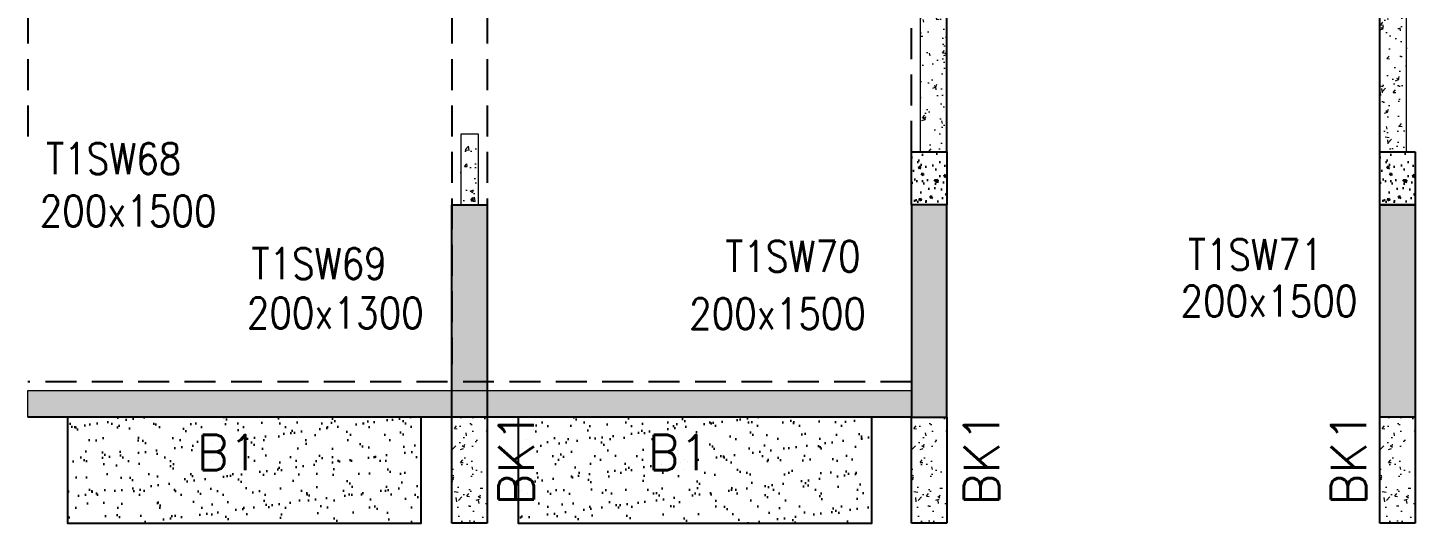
# Model space of a CAD drawing. Header units: millimetres. Extents: x 1078357 to 2594950, y -4969473 to -4636555.
# Drawn here: x 1601908 to 1609758, y -4668996 to -4666194 of the extents above; entities that cross this region are included whole.
import ezdxf

# ---------------------------------------------------------------- set-up
doc = ezdxf.new("R2010")
doc.units = ezdxf.units.MM
for name, pattern in [('CONTINOUS', [0]), ('HIDDEN', [0.375, 0.25, -0.125]), ('New Retail block$0$CONTINOUS', [0])]:
    doc.linetypes.add(name, pattern=pattern)
for name, color, linetype, lineweight in [('A-_ANOTDIMA_D-', 6, 'Continuous', 13), ('COL. NO.', 30, 'Continuous', 25), ('COL. SIZE', 7, 'Continuous', 25), ('HATCH', 8, 'Continuous', 30), ('RCC UPSTAND', 43, 'Continuous', 30), ('S-NON STR RCC WALL', 8, 'Continuous', 0)]:
    doc.layers.add(name, color=color, linetype=linetype, lineweight=lineweight)
for name, color, linetype in [('B-200x650', 241, 'HIDDEN'), ('NON STR. RCC WALL', 6, 'Continuous'), ('S-COLUMN_SHEAR WALL', 1, 'Continuous'), ('S-PROJECTION', 54, 'New Retail block$0$CONTINOUS')]:
    doc.layers.add(name, color=color, linetype=linetype)
doc.styles.add('ROMANS', font='romans.shx', dxfattribs={"width": 0.85})
pattern_1 = [(50, (-4755937.19, 23343877.28), (182.184669, -15.9390855), [19.05, -209.55]), (355, (-4755937.19, 23343877.28), (-35.2434214, 191.0568452), [15.24, -167.6405842]), (100.4514447, (-4755922, 23343875.95), (146.9412471, 175.1177519), [16.1900088, -178.0902446]), (46.1842, (-4755937.19, 23343928.08), (271.0790409, -42.042328), [28.575, -314.325]), (96.6355576, (-4755914.6, 23343924.58), (237.404134, 247.4261246), [24.2850231, -267.1356082]), (351.1841512, (-4755937.2, 23343928.08), (237.404134, 247.4261246), [22.859967, -251.459732]), (21, (-4755911.79, 23343915.38), (151.6143913, -102.2651982), [19.05, -209.55]), (326, (-4755911.79, 23343915.38), (61.8020283, 184.1879661), [15.24, -167.64]), (71.451445, (-4755899.15, 23343906.86), (213.4164193, 81.9227689), [16.1900088, -178.0899376]), (37.5, (-4755937.19, 23343877.28), (3.08860325, 84.55503887), [0, -165.608, 0, -170.18, 0, -168.275]), (7.5, (-4755937.19, 23343877.28), (66.8196625, 100.18057482), [0, -97.028, 0, -161.798, 0, -64.135]), (327.5, (-4755993.83, 23343877.28), (135.59059517, -5.728744), [0, -63.5, 0, -198.12, 0, -262.89]), (317.5, (-4756019.23, 23343877.28), (148.1291814, 25.42649103), [0, -82.55, 0, -131.572, 0, -186.69])]

# ---------------------------------------------------------------- blocks, each defined once
blk = doc.blocks.new('G$CD63B60BD')
at = {"layer": 'COL. NO.', "linetype": 'Continuous', "style": 'ROMANS', "width": 0.85}
for s, p in [('T1SW68', (18554.2, 1375.1, -320.4)), ('T1SW69', (19716.2, 780.8, -320.4)), ('T1SW70', (22397.1, 822.1, -320.4)), ('T1SW71', (25013.9, 832.4, -320.4))]:
    blk.add_text(s, height=175, dxfattribs=at).set_placement(p)
at = {"layer": 'COL. SIZE', "linetype": 'Continuous', "style": 'ROMANS', "width": 0.85}
for s, p in [('200x1500', (18517.5, 1078.7, -320.4)), ('200x1500', (24971.8, 569.1, -320.4)), ('200x1300', (19689.6, 502, -320.4)), ('200x1500', (22191.9, 497.9, -320.4))]:
    blk.add_text(s, height=175, dxfattribs=at).set_placement(p)

msp = doc.modelspace()

# ---------------------------------------------------------------- hatches: boundary and pattern name
at = {"layer": 'HATCH'}
h = msp.add_hatch(dxfattribs=at)
h.set_pattern_fill('AR-SAND', color=8, scale=3, angle=179.97015)
h.set_pattern_definition([(37.47015413, (-3449899.46, 18703112.49), (-4.72361136, 146.8264517), [0, -115.824, 0, -129.54, 0, -123.825]), (7.4701541, (-3449899.46, 18703112.49), (134.9689868, 214.9772528), [0, -62.484, 0, -104.394, 0, -40.005]), (327.4701541, (-3449993.18, 18703112.54), (237.2979035, 0.3075449), [0, -38.1, 0, -137.16, 0, -179.07]), (317.4701541, (-3449993.18, 18703112.54), (229.1017424, 66.759465), [0, -19.05, 0, -89.916, 0, -102.87])])
h.paths.add_polyline_path([(1604133.5, -4668396.1), (1602133.5, -4668396.1), (1602133.5, -4668996.1), (1604133.5, -4668996.1)])
h = msp.add_hatch(dxfattribs=at)
h.set_pattern_fill('AR-SAND', color=8, scale=3, angle=179.97015)
h.set_pattern_definition([(37.47015413, (-3452449.46, 18703112.49), (-4.72361136, 146.8264517), [0, -115.824, 0, -129.54, 0, -123.825]), (7.4701541, (-3452449.46, 18703112.49), (134.9689868, 214.9772528), [0, -62.484, 0, -104.394, 0, -40.005]), (327.4701541, (-3452543.18, 18703112.54), (237.2979035, 0.3075449), [0, -38.1, 0, -137.16, 0, -179.07]), (317.4701541, (-3452543.18, 18703112.54), (229.1017424, 66.759465), [0, -19.05, 0, -89.916, 0, -102.87])])
h.paths.add_polyline_path([(1606683.5, -4668396.1), (1604683.5, -4668396.1), (1604683.5, -4668996.1), (1606683.5, -4668996.1)])
at = {"layer": 'RCC UPSTAND'}
h = msp.add_hatch(dxfattribs=at)
h.set_pattern_fill('AR-CONC', color=8, scale=20, angle=90)
h.set_pattern_definition([(140, (-1601091.74, -7205640.61), (12.550427, 143.4520365), [15, -165]), (85, (-1601091.74, -7205640.61), (-150.438427, -27.7502667), [12, -132]), (190.4514445, (-1601090.69, -7205628.66), (-137.887998, 115.7017693), [12.7480384, -140.2284224]), (136.1842, (-1601131.74, -7205640.61), (33.103856, 213.448266), [22.5, -247.5]), (186.6356355, (-1601128.98, -7205622.83), (-194.82372, 186.932389), [19.122068, -210.342752]), (81.184164, (-1601131.74, -7205640.61), (-194.82372, 186.932389), [18, -198]), (111, (-1601121.74, -7205620.61), (80.523778, 119.3814104), [15, -165]), (56, (-1601121.74, -7205620.61), (-145.030009, 48.6630664), [12, -132]), (161.4514447, (-1601115.03, -7205610.67), (-64.5062306, 168.0444753), [12.748038, -140.2284224]), (127.5, (-1601091.737, -7205640.615), (-66.57877077, 2.43197106), [0, -130.4, 0, -134, 0, -132.5]), (97.5, (-1601091.74, -7205640.615), (-78.8823424, 52.6139075), [0, -76.4, 0, -127.4, 0, -50.5]), (57.5, (-1601091.737, -7205685.215), (4.51097435, 106.7644872), [0, -50, 0, -156, 0, -207]), (47.5, (-1601091.74, -7205705.21), (-20.0209965, 116.6372339), [0, -65, 0, -103.6, 0, -147])])
h.paths.add_polyline_path([(1607108.3, -4666896.1), (1607108.3, -4667196.1), (1606908.4, -4667196.1), (1606908.4, -4666896.1)])
h = msp.add_hatch(dxfattribs=at)
h.set_pattern_fill('AR-CONC', color=8, scale=20, angle=90)
h.set_pattern_definition([(140, (-1598441.82, -7205640.61), (12.550427, 143.4520365), [15, -165]), (85, (-1598441.82, -7205640.61), (-150.438427, -27.7502667), [12, -132]), (190.4514445, (-1598440.77, -7205628.66), (-137.887998, 115.7017693), [12.7480384, -140.2284224]), (136.1842, (-1598481.82, -7205640.61), (33.103856, 213.448266), [22.5, -247.5]), (186.6356355, (-1598479.06, -7205622.83), (-194.82372, 186.932389), [19.122068, -210.342752]), (81.184164, (-1598481.82, -7205640.61), (-194.82372, 186.932389), [18, -198]), (111, (-1598471.82, -7205620.61), (80.523778, 119.3814104), [15, -165]), (56, (-1598471.82, -7205620.61), (-145.030009, 48.6630664), [12, -132]), (161.4514447, (-1598465.11, -7205610.67), (-64.5062306, 168.0444753), [12.748038, -140.2284224]), (127.5, (-1598441.82, -7205640.614), (-66.57877077, 2.43197106), [0, -130.4, 0, -134, 0, -132.5]), (97.5, (-1598441.82, -7205640.614), (-78.8823424, 52.6139075), [0, -76.4, 0, -127.4, 0, -50.5]), (57.5, (-1598441.82, -7205685.214), (4.51097435, 106.7644872), [0, -50, 0, -156, 0, -207]), (47.5, (-1598441.82, -7205705.21), (-20.0209965, 116.6372339), [0, -65, 0, -103.6, 0, -147])])
h.paths.add_polyline_path([(1609758.2, -4666896.1), (1609758.2, -4667196.1), (1609558.3, -4667196.1), (1609558.3, -4666896.1)])
at = {"layer": 'S-COLUMN_SHEAR WALL', "lineweight": 25}
h = msp.add_hatch(color=1, dxfattribs=at)
h.dxf.hatch_style = 1
h.paths.add_polyline_path([(1604508.3, -4667196.1), (1604508.3, -4668396.1), (1604308.3, -4668396.1), (1604308.3, -4667196.1)])
h = msp.add_hatch(color=1, dxfattribs=at)
h.dxf.hatch_style = 1
h.paths.add_polyline_path([(1607108.3, -4667196.1), (1607108.3, -4668396.1), (1606908.3, -4668396.1), (1606908.3, -4667196.1)])
at = {"layer": 'S-COLUMN_SHEAR WALL', "lineweight": 25, "extrusion": (1.00316e-06, -2.11765e-11, 1)}
h = msp.add_hatch(color=1, dxfattribs=at)
h.dxf.hatch_style = 1
h.paths.add_polyline_path([(1609758.3, -4668396.1), (1609558.3, -4668396.1), (1609558.3, -4667196.1), (1609758.3, -4667196.1)])
at = {"layer": 'S-NON STR RCC WALL'}
h = msp.add_hatch(dxfattribs=at)
h.set_pattern_fill('AR-CONC', color=256)
h.set_pattern_definition(pattern_1)
h.paths.add_polyline_path([(1606208.5, -4665796.2), (1606208.5, -4663446.2), (1606908.5, -4663446.2), (1606908.5, -4663596.2), (1606358.5, -4663596.2), (1606358.5, -4665646.2), (1607108.5, -4665646.2), (1607108.5, -4666896.1), (1606958.5, -4666896.1), (1606958.5, -4665796.2)])
h = msp.add_hatch(dxfattribs=at)
h.set_pattern_fill('AR-CONC', color=256, angle=180)
h.set_pattern_definition(pattern_1)
h.paths.add_polyline_path([(1610458.5, -4665796.2), (1610458.5, -4663446.2), (1609758.5, -4663446.2), (1609758.5, -4663596.2), (1610308.5, -4663596.2), (1610308.5, -4665646.2), (1609558.5, -4665646.2), (1609558.5, -4666896.1), (1609708.5, -4666896.1), (1609708.5, -4665796.2)])
h = msp.add_hatch(dxfattribs=at)
h.set_pattern_fill('AR-CONC', color=256, angle=180)
h.set_pattern_definition([(50, (1604421.53, -4660402.7), (182.1847, -15.939), [19.05, -209.55]), (355, (1604421.53, -4660402.7), (-35.2434, 191.057), [15.24, -167.6406]), (100.4514, (1604436.71, -4660404.03), (146.9412, 175.1178), [16.19, -178.09]), (46.1842, (1604421.53, -4660351.9), (271.079, -42.042), [28.575, -314.325]), (96.6356, (1604444.12, -4660355.4), (237.404, 247.426), [24.285, -267.136]), (351.184, (1604421.53, -4660351.9), (237.404, 247.426), [22.86, -251.46]), (21, (1604446.93, -4660364.6), (151.6144, -102.2652), [19.05, -209.55]), (326, (1604446.93, -4660364.6), (61.802, 184.188), [15.24, -167.64]), (71.4514, (1604459.57, -4660373.12), (213.4164, 81.9228), [16.19, -178.09]), (37.5, (1604421.53, -4660402.7), (3.0886, 84.55504), [0, -165.608, 0, -170.18, 0, -168.275]), (7.5, (1604421.53, -4660402.7), (66.8197, 100.1806), [0, -97.028, 0, -161.798, 0, -64.135]), (327.5, (1604364.89, -4660402.7), (135.5906, -5.72874), [0, -63.5, 0, -198.12, 0, -262.89]), (317.5, (1604339.49, -4660402.7), (148.1292, 25.4265), [0, -82.55, 0, -131.572, 0, -186.69])])
h.paths.add_polyline_path([(1604358.5, -4667196.4), (1604458.5, -4667196.4), (1604458.5, -4666796), (1604358.5, -4666796)])
h = msp.add_hatch(dxfattribs=at)
h.set_pattern_fill('AR-CONC', color=256)
h.set_pattern_definition([(50, (-5853161.9, 28027896.47), (182.184669, -15.93908554), [19.05, -209.55]), (355, (-5853161.9, 28027896.47), (-35.2434214, 191.0568452), [15.24, -167.6405842]), (100.4514447, (-5853146.72, 28027895.14), (146.9412471, 175.1177519), [16.1900088, -178.0902446]), (46.1842, (-5853161.9, 28027947.27), (271.0790409, -42.042328), [28.575, -314.325]), (96.6355576, (-5853139.31, 28027943.77), (237.404134, 247.4261246), [24.2850231, -267.1356082]), (351.1841512, (-5853161.9, 28027947.27), (237.404134, 247.4261246), [22.859967, -251.459732]), (21, (-5853136.5, 28027934.57), (151.6143913, -102.2651982), [19.05, -209.55]), (326, (-5853136.5, 28027934.57), (61.8020283, 184.1879661), [15.24, -167.64]), (71.451445, (-5853123.87, 28027926.05), (213.4164193, 81.9227689), [16.1900088, -178.0899376]), (37.5, (-5853161.9, 28027896.47), (3.08860325, 84.55503887), [0, -165.608, 0, -170.18, 0, -168.275]), (7.5, (-5853161.9, 28027896.47), (66.8196625, 100.18057482), [0, -97.028, 0, -161.798, 0, -64.135]), (327.5, (-5853218.545, 28027896.47), (135.59059517, -5.72874399), [0, -63.5, 0, -198.12, 0, -262.89]), (317.5, (-5853243.95, 28027896.47), (148.1291814, 25.42649103), [0, -82.55, 0, -131.572, 0, -186.69])])
h.paths.add_polyline_path([(1606905.6, -4668396.2), (1601908.5, -4668396.2), (1601908.5, -4668246.2), (1606905.6, -4668246.2)])
h = msp.add_hatch(dxfattribs=at)
h.set_pattern_fill('AR-CONC', color=256, angle=180)
h.set_pattern_definition([(50, (-8025863.99, 37570711.2), (182.184669, -15.93908554), [19.05, -209.55]), (355, (-8025863.99, 37570711.2), (-35.2434214, 191.0568452), [15.24, -167.6405842]), (100.4514447, (-8025848.8, 37570709.88), (146.9412471, 175.1177519), [16.1900088, -178.0902446]), (46.1842, (-8025863.99, 37570762), (271.0790409, -42.0423279), [28.575, -314.325]), (96.6355576, (-8025841.4, 37570758.5), (237.404134, 247.4261246), [24.2850231, -267.1356082]), (351.1841512, (-8025864, 37570762), (237.404134, 247.4261246), [22.859967, -251.459732]), (21, (-8025838.59, 37570749.3), (151.61439127, -102.2651982), [19.05, -209.55]), (326, (-8025838.59, 37570749.3), (61.80202835, 184.1879661), [15.24, -167.64]), (71.451445, (-8025825.95, 37570740.79), (213.4164193, 81.9227689), [16.1900088, -178.0899376]), (37.5, (-8025863.99, 37570711.21), (3.08860325, 84.55503887), [0, -165.608, 0, -170.18, 0, -168.275]), (7.5, (-8025863.99, 37570711.21), (66.81966251, 100.18057482), [0, -97.028, 0, -161.798, 0, -64.135]), (327.5, (-8025920.63, 37570711.21), (135.59059517, -5.72874399), [0, -63.5, 0, -198.12, 0, -262.89]), (317.5, (-8025946.03, 37570711.21), (148.1291814, 25.42649103), [0, -82.55, 0, -131.572, 0, -186.69])])
h.paths.add_polyline_path([(1604508.2, -4668396.1), (1604308.3, -4668396.1), (1604308.3, -4668996.1), (1604508.2, -4668996.1), (1604508.3, -4668996.1), (1604508.3, -4668396.2)], is_closed=False)
h = msp.add_hatch(dxfattribs=at)
h.set_pattern_fill('AR-CONC', color=256, angle=180)
h.set_pattern_definition([(50, (-8023263.97, 37570711.2), (182.184669, -15.93908554), [19.05, -209.55]), (355, (-8023263.97, 37570711.2), (-35.2434214, 191.0568452), [15.24, -167.6405842]), (100.4514447, (-8023248.78, 37570709.88), (146.9412471, 175.1177519), [16.1900088, -178.0902446]), (46.1842, (-8023263.97, 37570762), (271.0790409, -42.0423279), [28.575, -314.325]), (96.6355576, (-8023241.38, 37570758.5), (237.404134, 247.4261246), [24.2850231, -267.1356082]), (351.1841512, (-8023263.97, 37570762), (237.404134, 247.4261246), [22.859967, -251.459732]), (21, (-8023238.57, 37570749.3), (151.61439127, -102.2651982), [19.05, -209.55]), (326, (-8023238.57, 37570749.3), (61.80202835, 184.1879661), [15.24, -167.64]), (71.451445, (-8023225.93, 37570740.79), (213.4164193, 81.9227689), [16.1900088, -178.0899376]), (37.5, (-8023263.966, 37570711.21), (3.08860325, 84.55503887), [0, -165.608, 0, -170.18, 0, -168.275]), (7.5, (-8023263.97, 37570711.21), (66.81966251, 100.18057482), [0, -97.028, 0, -161.798, 0, -64.135]), (327.5, (-8023320.61, 37570711.21), (135.59059517, -5.72874399), [0, -63.5, 0, -198.12, 0, -262.89]), (317.5, (-8023346.01, 37570711.21), (148.1291814, 25.42649103), [0, -82.55, 0, -131.572, 0, -186.69])])
h.paths.add_polyline_path([(1607108.3, -4668396.1), (1606908.3, -4668396.1), (1606908.3, -4668996.1), (1607108.3, -4668996.1), (1607108.3, -4668996.1), (1607108.3, -4668396.2)], is_closed=False)
h = msp.add_hatch(dxfattribs=at)
h.set_pattern_fill('AR-CONC', color=256, angle=180)
h.set_pattern_definition([(50, (-8020614, 37570711.27), (182.184669, -15.93908554), [19.05, -209.55]), (355, (-8020614, 37570711.27), (-35.2434214, 191.0568452), [15.24, -167.6405842]), (100.4514447, (-8020598.82, 37570709.94), (146.9412471, 175.1177519), [16.1900088, -178.0902446]), (46.1842, (-8020614, 37570762.07), (271.0790409, -42.0423279), [28.575, -314.325]), (96.6355576, (-8020591.4, 37570758.57), (237.404134, 247.4261246), [24.2850231, -267.1356082]), (351.1841512, (-8020614, 37570762.07), (237.404134, 247.4261246), [22.859967, -251.459732]), (21, (-8020588.6, 37570749.37), (151.61439127, -102.2651982), [19.05, -209.55]), (326, (-8020588.6, 37570749.37), (61.80202835, 184.1879661), [15.24, -167.64]), (71.451445, (-8020575.97, 37570740.85), (213.4164193, 81.9227689), [16.1900088, -178.0899376]), (37.5, (-8020614, 37570711.27), (3.08860325, 84.55503887), [0, -165.608, 0, -170.18, 0, -168.275]), (7.5, (-8020614, 37570711.27), (66.81966251, 100.18057482), [0, -97.028, 0, -161.798, 0, -64.135]), (327.5, (-8020670.645, 37570711.27), (135.59059517, -5.72874399), [0, -63.5, 0, -198.12, 0, -262.89]), (317.5, (-8020696.04, 37570711.27), (148.1291814, 25.42649103), [0, -82.55, 0, -131.572, 0, -186.69])])
h.paths.add_polyline_path([(1609758.2, -4668396), (1609558.3, -4668396), (1609558.3, -4668996), (1609758.2, -4668996), (1609758.3, -4668996), (1609758.3, -4668396.1)], is_closed=False)

# ---------------------------------------------------------------- linework, layer by layer
at = {"layer": 'B-200x650', "linetype": 'HIDDEN', "ltscale": 700}
for p, q in [((1601908.5, -4661646.2, 0), (1601908.5, -4666896.1, 0)), ((1604308.5, -4661646.2, 0), (1604308.5, -4668096.1, 0)), ((1604508.5, -4661646.2, 0), (1604508.5, -4668096.1, 0)), ((1606908.5, -4666896.1, 0), (1606908.5, -4664596.1, 0)), ((1606908.5, -4668196.1, 0), (1601908.5, -4668196.1, 0))]:
    msp.add_line(p, q, dxfattribs=at)
at = {"layer": 'B-200x650', "linetype": 'CONTINOUS', "ltscale": 700}
for p, q in [((1607108.5, -4666896.1, 0), (1607108.5, -4664596.1, 0)), ((1609558.5, -4666896.1, 0), (1609558.5, -4664596.1, 0)), ((1606908.5, -4668396.1, 0), (1601908.5, -4668396.1, 0)), ((1604308.3, -4668996.1, 0), (1604308.3, -4668396.1, 0)), ((1604508.3, -4668396.1, 0), (1604508.3, -4668996.1, 0)), ((1606908.3, -4668996.1, 0), (1606908.3, -4668396.1, 0)), ((1607108.3, -4668396.1, 0), (1607108.3, -4668996.1, 0)), ((1609558.3, -4668996), (1609558.3, -4668396)), ((1609758.3, -4668396), (1609758.3, -4668996)), ((1604508.3, -4668996.1, 0), (1604308.3, -4668996.1, 0)), ((1607108.3, -4668996.1, 0), (1606908.3, -4668996.1, 0)), ((1609758.3, -4668996), (1609558.3, -4668996))]:
    msp.add_line(p, q, dxfattribs=at)
at = {"layer": 'NON STR. RCC WALL', "elevation": 0}
for points in [[(1607108.3, -4666896.1), (1607108.3, -4667196.1), (1606908.4, -4667196.1), (1606908.4, -4666896.1)], [(1609758.2, -4666896.1), (1609758.2, -4667196.1), (1609558.3, -4667196.1), (1609558.3, -4666896.1)]]:
    msp.add_lwpolyline(points, close=True, dxfattribs=at)
at = {"layer": 'S-COLUMN_SHEAR WALL', "color": 1, "lineweight": 25, "elevation": 0}
for points in [[(1604308.3, -4667196.1), (1604508.3, -4667196.1), (1604508.3, -4668396.1), (1604308.3, -4668396.1)], [(1606908.3, -4668396.1), (1607108.3, -4668396.1), (1607108.3, -4667196.1), (1606908.3, -4667196.1)]]:
    msp.add_lwpolyline(points, close=True, dxfattribs=at)
at = {"layer": 'S-COLUMN_SHEAR WALL', "color": 1, "lineweight": 25, "extrusion": (1.00316e-06, -2.11765e-11, 1), "elevation": 1.6}
msp.add_lwpolyline([(1609758.3, -4668396.1), (1609558.3, -4668396.1), (1609558.3, -4667196.1), (1609758.3, -4667196.1)], close=True, dxfattribs=at)
at = {"layer": 'S-NON STR RCC WALL', "elevation": 0}
for points in [[(1606208.5, -4665796.2), (1606208.5, -4663446.2), (1606908.5, -4663446.2), (1606908.5, -4663596.2), (1606358.5, -4663596.2), (1606358.5, -4665646.2), (1607108.5, -4665646.2), (1607108.5, -4666896.1), (1606958.5, -4666896.1), (1606958.5, -4665796.2)], [(1610458.5, -4665796.2), (1610458.5, -4663446.2), (1609758.5, -4663446.2), (1609758.5, -4663596.2), (1610308.5, -4663596.2), (1610308.5, -4665646.2), (1609558.5, -4665646.2), (1609558.5, -4666896.1), (1609708.5, -4666896.1), (1609708.5, -4665796.2)], [(1604358.5, -4667196.4), (1604458.5, -4667196.4), (1604458.5, -4666796), (1604358.5, -4666796)], [(1606905.6, -4668396.2), (1601908.5, -4668396.2), (1601908.5, -4668246.2), (1606905.6, -4668246.2)]]:
    msp.add_lwpolyline(points, close=True, dxfattribs=at)
at = {"layer": 'S-PROJECTION', "elevation": 0}
for points in [[(1604133.5, -4668396.1), (1602133.5, -4668396.1), (1602133.5, -4668996.1), (1604133.5, -4668996.1)], [(1606683.5, -4668396.1), (1604683.5, -4668396.1), (1604683.5, -4668996.1), (1606683.5, -4668996.1)]]:
    msp.add_lwpolyline(points, close=True, dxfattribs=at)

# ---------------------------------------------------------------- block references
at = {"layer": 'A-_ANOTDIMA_D-', "color": 2, "ltscale": 700}
msp.add_blockref('G$CD63B60BD', (1583458.3, -4668396.1, 0), dxfattribs=at)

# ---------------------------------------------------------------- texts
at = {"layer": 'B-200x650', "linetype": 'CONTINOUS', "ltscale": 700, "style": 'ROMANS'}
for p in [(1604772.1, -4668895.8, 50), (1607404, -4668895.8, 50), (1609481.2, -4668895.7, 50)]:
    msp.add_text('BK1', height=200, rotation=90, dxfattribs=at).set_placement(p)
at = {"layer": 'B-200x650', "linetype": 'HIDDEN', "ltscale": 500, "style": 'ROMANS'}
for p in [(1602864.9, -4668696.4, -2.7), (1605416, -4668696.4, -2.7)]:
    msp.add_text('B1', height=200, rotation=0.00094, dxfattribs=at).set_placement(p)

doc.saveas('drawing.dxf')
